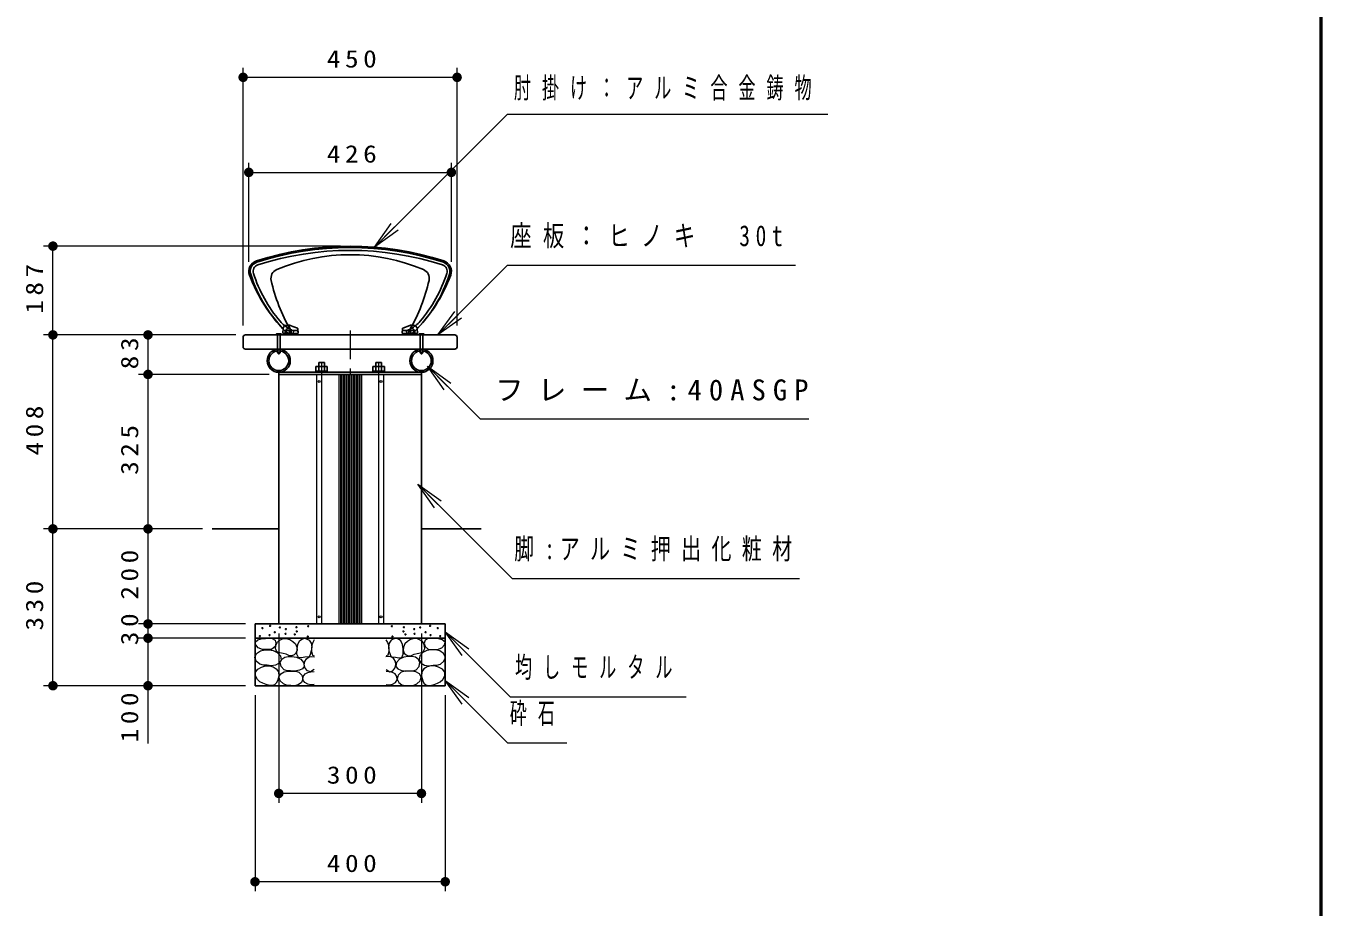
# Model space of a CAD drawing. Units: millimetres on the paper, scale 1:20. Extents: x -365 to 0, y 0 to 257.
# Drawn here: x -136.2 to 0, y 73.8 to 166.5 of the extents above; entities that cross this region are included whole.
import ezdxf

# ---------------------------------------------------------------- set-up
doc = ezdxf.new("R2010")
doc.units = ezdxf.units.MM
doc.linetypes.add('USER1', pattern=[4.5, 2.5, -2])
doc.linetypes.add('USER2', pattern=[6, 3, -1, 1, -1])
doc.layers.add('LY_1', color=7, linetype='Continuous', lineweight=25)
doc.layers.add('LY_3', color=7, linetype='Continuous', lineweight=13)
doc.styles.add('ＭＳ ゴシック', font='')
doc.styles.get('ＭＳ ゴシック').set_extended_font_data('MS Gothic')

# ---------------------------------------------------------------- blocks, each defined once
blk = doc.blocks.new('filled_dot')
at = {"color": 0, "linetype": 'Continuous', "lineweight": -2, "const_width": 1.25}
blk.add_lwpolyline([(-0.625, 0, 1), (0.625, 0, 1)], format="xyb", close=True, dxfattribs=at)

msp = doc.modelspace()

# ---------------------------------------------------------------- linework, layer by layer
at = {"layer": 'LY_1', "lineweight": 13}
for p, q in [((-113.353, 135.021), (-113.353, 162.116)), ((-90.853, 135.021), (-90.853, 162.116)), ((-113.353, 161.116), (-90.853, 161.116)), ((-112.753, 141.709), (-112.753, 152.116)), ((-91.453, 141.709), (-91.453, 152.116)), ((-112.753, 151.116), (-91.453, 151.116)), ((-99.541, 143.259), (-97.773, 145.734)), ((-99.541, 143.259), (-97.419, 145.38)), ((-97.066, 145.027), (-99.541, 143.259)), ((-103.103, 143.359), (-134.353, 143.359)), ((-133.353, 134.021), (-133.353, 143.359)), ((-92.867, 134.021), (-91.1, 136.496)), ((-92.867, 134.021), (-90.746, 136.143)), ((-90.392, 135.789), (-92.867, 134.021)), ((-114.103, 134.021), (-134.353, 134.021)), ((-124.353, 134.021), (-134.353, 134.021)), ((-133.353, 113.616), (-133.353, 134.021)), ((-123.353, 129.866), (-123.353, 134.021)), ((-110.603, 129.866), (-124.353, 129.866)), ((-123.353, 113.616), (-123.353, 129.866)), ((-105.653, 129.866), (-105.653, 103.616)), ((-105.103, 129.866), (-105.103, 103.616)), ((-103.29, 129.866), (-103.29, 103.616)), ((-103.115, 129.866), (-103.115, 103.616)), ((-103.015, 129.866), (-103.015, 103.616)), ((-102.84, 129.866), (-102.84, 103.616)), ((-102.74, 129.866), (-102.74, 103.616)), ((-102.565, 129.866), (-102.565, 103.616)), ((-102.465, 129.866), (-102.465, 103.616)), ((-102.29, 129.866), (-102.29, 103.616)), ((-102.19, 129.866), (-102.19, 103.616)), ((-102.015, 129.866), (-102.015, 103.616)), ((-101.915, 129.866), (-101.915, 103.616)), ((-101.74, 129.866), (-101.74, 103.616)), ((-101.64, 129.866), (-101.64, 103.616)), ((-101.465, 129.866), (-101.465, 103.616)), ((-101.365, 129.866), (-101.365, 103.616)), ((-101.19, 129.866), (-101.19, 103.616)), ((-101.09, 129.866), (-101.09, 103.616)), ((-100.915, 129.866), (-100.915, 103.616)), ((-99.103, 129.866), (-99.103, 103.616)), ((-98.603, 129.866), (-98.603, 103.616)), ((-92.202, 128.247), (-93.97, 130.722)), ((-93.97, 130.722), (-91.495, 128.954)), ((-93.97, 130.722), (-91.849, 128.601)), ((-93.221, 115.841), (-94.989, 118.315)), ((-94.989, 118.315), (-92.514, 116.548)), ((-94.989, 118.315), (-92.867, 116.194)), ((-117.611, 113.616), (-134.353, 113.616)), ((-117.611, 113.616), (-134.353, 113.616)), ((-133.353, 97.116), (-133.353, 113.616)), ((-123.353, 103.616), (-123.353, 113.616)), ((-113.103, 103.616), (-124.353, 103.616)), ((-123.353, 102.116), (-123.353, 103.616)), ((-109.603, 102.616), (-109.603, 84.784)), ((-94.603, 102.616), (-94.603, 84.784)), ((-90.335, 100.301), (-92.103, 102.775)), ((-92.103, 102.775), (-89.628, 101.008)), ((-92.103, 102.775), (-89.981, 100.654)), ((-113.103, 102.116), (-124.353, 102.116)), ((-123.353, 91.022), (-123.353, 102.116)), ((-112.103, 102.116), (-112.103, 97.116)), ((-112.103, 102.116), (-105.853, 102.116)), ((-92.103, 102.116), (-98.353, 102.116)), ((-92.103, 102.116), (-92.103, 97.116)), ((-113.103, 97.116), (-134.353, 97.116)), ((-112.103, 97.116), (-105.853, 97.116)), ((-92.103, 97.116), (-98.353, 97.116)), ((-90.335, 95.176), (-92.103, 97.651)), ((-92.103, 97.651), (-89.628, 95.883)), ((-92.103, 97.651), (-89.981, 95.529)), ((-112.103, 96.116), (-112.103, 75.493)), ((-92.103, 96.116), (-92.103, 75.493)), ((-94.603, 85.784), (-109.603, 85.784)), ((-92.103, 76.493), (-112.103, 76.493))]:
    msp.add_line(p, q, dxfattribs=at)
at = {"layer": 'LY_1'}
for p, q in [((-108.756, 135.046), (-108.537, 135.046)), ((-107.633, 134.713), (-108.388, 135.017)), ((-96.572, 134.712), (-95.817, 135.016)), ((-95.45, 135.045), (-95.668, 135.045)), ((-113.353, 133.771), (-113.353, 132.771)), ((-113.103, 134.021), (-91.103, 134.021)), ((-109.928, 134.071), (-109.853, 134.121)), ((-109.928, 134.071), (-109.278, 134.071)), ((-109.928, 134.071), (-109.928, 134.021)), ((-109.853, 134.121), (-109.353, 134.121)), ((-109.753, 134.021), (-109.753, 132.134)), ((-109.453, 134.021), (-109.453, 132.134)), ((-109.353, 134.121), (-109.278, 134.071)), ((-109.278, 134.071), (-109.278, 134.021)), ((-109.178, 134.224), (-109.155, 134.667)), ((-109.128, 134.171), (-107.628, 134.171)), ((-108.928, 134.171), (-108.921, 134.375)), ((-107.686, 134.471), (-108.821, 134.471)), ((-107.578, 134.224), (-107.602, 134.669)), ((-96.627, 134.223), (-96.604, 134.668)), ((-95.077, 134.17), (-96.577, 134.17)), ((-96.519, 134.47), (-95.384, 134.47)), ((-95.277, 134.17), (-95.284, 134.374)), ((-95.027, 134.223), (-95.05, 134.666)), ((-94.928, 134.071), (-94.853, 134.121)), ((-94.928, 134.071), (-94.278, 134.071)), ((-94.928, 134.071), (-94.928, 134.021)), ((-94.853, 134.121), (-94.353, 134.121)), ((-94.753, 134.021), (-94.753, 132.134)), ((-94.453, 134.021), (-94.453, 132.134)), ((-94.353, 134.121), (-94.278, 134.071)), ((-94.278, 134.071), (-94.278, 134.021)), ((-90.853, 133.771), (-90.853, 132.771)), ((-113.103, 132.521), (-91.103, 132.521)), ((-109.753, 132.134), (-109.64, 132.021)), ((-109.753, 132.134), (-109.453, 132.134)), ((-109.565, 132.021), (-109.453, 132.134)), ((-94.753, 132.134), (-94.64, 132.021)), ((-94.753, 132.134), (-94.453, 132.134)), ((-94.565, 132.021), (-94.453, 132.134)), ((-109.64, 132.021), (-109.565, 132.021)), ((-105.403, 131.116), (-104.803, 131.116)), ((-105.403, 131.116), (-105.403, 130.206)), ((-104.803, 131.116), (-104.803, 130.206)), ((-99.403, 131.116), (-98.803, 131.116)), ((-99.403, 131.116), (-99.403, 130.206)), ((-98.803, 131.116), (-98.803, 130.206)), ((-94.64, 132.021), (-94.565, 132.021)), ((-109.603, 130.091), (-109.603, 103.616)), ((-109.603, 130.091), (-94.603, 130.091)), ((-109.603, 129.866), (-94.603, 129.866)), ((-105.703, 130.706), (-104.503, 130.706)), ((-105.703, 130.706), (-105.703, 130.091)), ((-105.703, 130.206), (-104.503, 130.206)), ((-104.503, 130.706), (-104.503, 130.091)), ((-98.503, 130.706), (-99.703, 130.706)), ((-99.703, 130.706), (-99.703, 130.091)), ((-98.503, 130.206), (-99.703, 130.206)), ((-98.503, 130.706), (-98.503, 130.091)), ((-94.603, 130.091), (-94.603, 103.616)), ((-116.611, 113.616), (-109.603, 113.616)), ((-94.603, 113.616), (-88.32, 113.616)), ((-112.103, 103.616), (-112.103, 97.116)), ((-112.103, 103.616), (-92.103, 103.616)), ((-92.103, 103.616), (-92.103, 97.116)), ((-112.103, 102.116), (-92.103, 102.116)), ((-112.103, 97.116), (-92.103, 97.116))]:
    msp.add_line(p, q, dxfattribs=at)
at = {"layer": 'LY_1', "linetype": 'USER1', "lineweight": 13}
for p, q in [((-108.452, 134.171), (-108.478, 134.471)), ((-108.055, 134.171), (-108.028, 134.471)), ((-96.151, 134.17), (-96.177, 134.47)), ((-95.753, 134.17), (-95.727, 134.47))]:
    msp.add_line(p, q, dxfattribs=at)
at = {"layer": 'LY_1', "linetype": 'USER2', "lineweight": 13}
for p, q in [((-108.253, 133.959), (-108.253, 134.627)), ((-102.103, 134.471), (-102.103, 129.866)), ((-95.952, 133.957), (-95.952, 134.626)), ((-105.103, 131.06), (-105.103, 129.866)), ((-99.103, 131.06), (-99.103, 129.866))]:
    msp.add_line(p, q, dxfattribs=at)
at = {"layer": 'LY_1', "lineweight": 13}
for points in [[(-99.541, 143.259), (-85.55, 157.249), (-51.883, 157.249)], [(-92.867, 134.021), (-85.55, 141.339), (-55.271, 141.339)], [(-93.97, 130.722), (-88.432, 125.184), (-53.857, 125.184)], [(-94.989, 118.315), (-85.078, 108.405), (-54.842, 108.405)], [(-92.103, 102.775), (-85.278, 95.95), (-66.764, 95.95)], [(-105.868, 101.945), (-106.022, 101.67), (-106.128, 101.375), (-106.177, 101.059), (-106.177, 100.719), (-106.054, 100.335), (-105.892, 100.273)], [(-98.338, 101.945), (-98.183, 101.67), (-98.077, 101.375), (-98.028, 101.059), (-98.028, 100.719), (-98.152, 100.335), (-98.313, 100.273)], [(-105.88, 98.811), (-106.264, 98.575), (-106.581, 98.683), (-106.822, 98.972), (-106.919, 99.326), (-106.859, 99.678), (-106.705, 99.932), (-106.475, 100.112), (-106.17, 100.183), (-105.855, 100.149)], [(-98.325, 98.811), (-97.941, 98.575), (-97.625, 98.683), (-97.384, 98.972), (-97.287, 99.326), (-97.346, 99.678), (-97.5, 99.932), (-97.731, 100.112), (-98.035, 100.183), (-98.35, 100.149)], [(-105.88, 97.25), (-106.219, 97.21), (-106.562, 97.274), (-106.875, 97.458), (-107.057, 97.745), (-107.028, 98.08), (-106.834, 98.365), (-106.544, 98.513), (-106.215, 98.575), (-105.88, 98.612)], [(-98.325, 97.25), (-97.987, 97.21), (-97.644, 97.274), (-97.33, 97.458), (-97.148, 97.745), (-97.178, 98.08), (-97.371, 98.365), (-97.662, 98.513), (-97.991, 98.575), (-98.325, 98.612)], [(-92.103, 97.651), (-85.567, 91.115), (-79.318, 91.115)]]:
    msp.add_lwpolyline(points, dxfattribs=at)
for points in [[(-110.836, 99.269), (-111.224, 99.263), (-111.604, 99.381), (-111.974, 99.692), (-112.124, 100.099), (-111.933, 100.494), (-111.53, 100.781), (-111.086, 100.902), (-110.638, 100.905), (-110.181, 100.829), (-109.758, 100.62), (-109.433, 100.245), (-109.349, 99.814), (-109.562, 99.503), (-109.931, 99.294), (-110.389, 99.209)], [(-110.836, 100.942), (-111.305, 100.93), (-111.753, 101.115), (-112.014, 101.404), (-112.087, 101.71), (-111.793, 101.957), (-111.307, 102.069), (-110.999, 102.1), (-110.7, 102.106), (-110.304, 102.073), (-109.993, 101.908), (-109.9, 101.599), (-109.981, 101.251), (-110.353, 100.929)], [(-108.544, 100.285), (-108.831, 100.422), (-109.138, 100.52), (-109.496, 100.562), (-109.795, 100.669), (-109.951, 101.023), (-109.894, 101.462), (-109.752, 101.703), (-109.547, 101.883), (-109.203, 102.041), (-108.829, 102.082), (-108.457, 101.988), (-108.123, 101.784), (-107.86, 101.517), (-107.701, 101.189), (-107.685, 100.859), (-107.8, 100.545), (-107.984, 100.351), (-108.222, 100.248)], [(-106.413, 100.161), (-106.871, 100.112), (-107.23, 100.055), (-107.528, 100.087), (-107.694, 100.453), (-107.677, 101.004), (-107.611, 101.466), (-107.429, 101.834), (-107.179, 102.028), (-106.871, 102.106), (-106.425, 101.92), (-106.209, 101.576), (-106.14, 101.165), (-106.184, 100.777), (-106.301, 100.409)], [(-97.792, 100.161), (-97.334, 100.112), (-96.975, 100.055), (-96.677, 100.087), (-96.511, 100.453), (-96.529, 101.004), (-96.594, 101.466), (-96.777, 101.834), (-97.026, 102.028), (-97.334, 102.106), (-97.78, 101.92), (-97.997, 101.576), (-98.065, 101.165), (-98.021, 100.777), (-97.904, 100.409)], [(-95.662, 100.285), (-95.375, 100.422), (-95.067, 100.52), (-94.71, 100.562), (-94.41, 100.669), (-94.254, 101.023), (-94.311, 101.462), (-94.453, 101.703), (-94.658, 101.883), (-95.002, 102.041), (-95.377, 102.082), (-95.748, 101.988), (-96.083, 101.784), (-96.345, 101.517), (-96.504, 101.189), (-96.52, 100.859), (-96.405, 100.545), (-96.222, 100.351), (-95.984, 100.248)], [(-93.369, 99.269), (-92.981, 99.263), (-92.601, 99.381), (-92.231, 99.692), (-92.081, 100.099), (-92.273, 100.494), (-92.676, 100.781), (-93.119, 100.902), (-93.568, 100.905), (-94.024, 100.829), (-94.447, 100.62), (-94.772, 100.245), (-94.856, 99.814), (-94.644, 99.503), (-94.274, 99.294), (-93.816, 99.209)], [(-93.369, 100.942), (-92.901, 100.93), (-92.453, 101.115), (-92.192, 101.404), (-92.118, 101.71), (-92.412, 101.957), (-92.899, 102.069), (-93.206, 102.1), (-93.506, 102.106), (-93.901, 102.073), (-94.212, 101.908), (-94.306, 101.599), (-94.224, 101.251), (-93.853, 100.929)], [(-108.37, 98.674), (-108.72, 98.679), (-109.052, 98.798), (-109.366, 99.142), (-109.448, 99.579), (-109.277, 99.903), (-108.965, 100.124), (-108.6, 100.207), (-108.222, 100.198), (-107.738, 100.129), (-107.292, 99.913), (-106.986, 99.549), (-106.921, 99.145), (-107.114, 98.902), (-107.429, 98.736), (-107.905, 98.632)], [(-95.835, 98.674), (-95.485, 98.679), (-95.154, 98.798), (-94.839, 99.142), (-94.757, 99.579), (-94.929, 99.903), (-95.24, 100.124), (-95.606, 100.207), (-95.984, 100.198), (-96.468, 100.129), (-96.913, 99.913), (-97.219, 99.549), (-97.285, 99.145), (-97.092, 98.902), (-96.777, 98.736), (-96.3, 98.632)], [(-110.576, 97.151), (-110.936, 97.237), (-111.282, 97.374), (-111.581, 97.538), (-111.839, 97.77), (-112.047, 98.152), (-112.062, 98.551), (-111.814, 98.869), (-111.406, 99.083), (-110.988, 99.204), (-110.579, 99.225), (-110.192, 99.12), (-109.863, 98.889), (-109.646, 98.563), (-109.603, 98.114), (-109.733, 97.646), (-109.864, 97.387), (-110.055, 97.2), (-110.307, 97.131)], [(-108.333, 97.138), (-108.731, 97.153), (-109.114, 97.299), (-109.47, 97.637), (-109.585, 98.055), (-109.386, 98.376), (-109.027, 98.587), (-108.596, 98.652), (-108.16, 98.637), (-107.808, 98.631), (-107.478, 98.55), (-107.164, 98.243), (-107.057, 97.819), (-107.22, 97.454), (-107.553, 97.2), (-107.94, 97.103)], [(-95.872, 97.138), (-95.475, 97.153), (-95.092, 97.299), (-94.735, 97.637), (-94.621, 98.055), (-94.819, 98.376), (-95.178, 98.587), (-95.609, 98.652), (-96.046, 98.637), (-96.397, 98.631), (-96.727, 98.55), (-97.042, 98.243), (-97.148, 97.819), (-96.985, 97.454), (-96.653, 97.2), (-96.265, 97.103)], [(-93.63, 97.151), (-93.269, 97.237), (-92.923, 97.374), (-92.624, 97.538), (-92.366, 97.77), (-92.158, 98.152), (-92.143, 98.551), (-92.392, 98.869), (-92.8, 99.083), (-93.217, 99.204), (-93.627, 99.225), (-94.014, 99.12), (-94.342, 98.889), (-94.559, 98.563), (-94.602, 98.114), (-94.472, 97.646), (-94.341, 97.387), (-94.15, 97.2), (-93.899, 97.131)]]:
    msp.add_lwpolyline(points, close=True, dxfattribs=at)
at = {"layer": 'LY_1', "color": 4}
for centre in [(-108.603, 134.459), (-95.603, 134.459)]:
    msp.add_circle(centre, 0.25, dxfattribs=at)
at = {"layer": 'LY_1'}
for centre, radius in [((-109.603, 131.306), 1.215), ((-109.603, 131.306), 1.04), ((-94.603, 131.306), 1.215), ((-94.603, 131.306), 1.04), ((-111.589, 102.346), 0.05), ((-111.323, 103.172), 0.05), ((-110.568, 102.45), 0.05), ((-110.516, 103.406), 0.05), ((-110.032, 102.738), 0.05), ((-109.482, 103.249), 0.05), ((-108.88, 102.581), 0.05), ((-108.854, 103.079), 0.05), ((-107.925, 102.516), 0.05), ((-107.754, 103.262), 0.05), ((-107.715, 102.83), 0.05), ((-106.55, 102.28), 0.05), ((-106.498, 103.38), 0.05), ((-97.707, 103.38), 0.05), ((-97.655, 102.28), 0.05), ((-96.49, 102.83), 0.05), ((-96.451, 103.262), 0.05), ((-96.281, 102.516), 0.05), ((-95.351, 103.079), 0.05), ((-95.325, 102.581), 0.05), ((-94.723, 103.249), 0.05), ((-94.173, 102.738), 0.05), ((-93.689, 103.406), 0.05), ((-93.637, 102.45), 0.05), ((-92.882, 103.172), 0.05), ((-92.616, 102.346), 0.05)]:
    msp.add_circle(centre, radius, dxfattribs=at)
at = {"layer": 'LY_1', "lineweight": 13}
for centre in [(-105.353, 129.116), (-98.853, 129.116), (-105.353, 104.366), (-98.853, 104.366)]:
    msp.add_circle(centre, 0.113, dxfattribs=at)
at = {"layer": 'LY_1', "color": 4}
for centre, radius, start, end in [((-102.103, 111.376), 31.983, 72.05475, 107.94525), ((-102.103, 111.376), 31.833, 72.05475, 107.94525), ((-111.603, 140.709), 1.15, 107.94525, 200.35039), ((-111.603, 140.709), 1, 107.94525, 197.79469), ((-102.103, 111.376), 31.533, 72.05475, 107.94525), ((-102.103, 122.691), 19.768, 67.03158, 112.96842), ((-92.603, 140.709), 1, 342.20531, 72.05475), ((-92.603, 140.709), 1.15, 339.64961, 72.05475), ((-97.211, 146.047), 16.5, 200.35039, 224.94388), ((-98.273, 144.988), 15, 197.79469, 225.54466), ((-111.603, 140.709), 0.7, 107.94525, 197.79469), ((-98.273, 144.988), 14.7, 197.79469, 220.40139), ((-109.427, 139.971), 1, 112.96842, 192.69072), ((-105.933, 144.988), 15, 314.45534, 342.20531), ((-106.995, 146.047), 16.5, 315.05612, 339.64961), ((-105.933, 144.988), 14.7, 319.59861, 342.20531), ((-94.779, 139.971), 1, 347.30928, 67.03158), ((-92.603, 140.709), 0.7, 342.20531, 72.05475), ((-92.355, 143.816), 18.5, 192.69072, 209.93504), ((-111.852, 143.816), 18.5, 330.06496, 347.30928), ((-106.992, 137.566), 3.25, 220.40139, 242.59861), ((-97.214, 137.566), 3.25, 297.40139, 319.59861)]:
    msp.add_arc(centre, radius, start, end, dxfattribs=at)
at = {"layer": 'LY_1'}
for centre, radius, start, end in [((-108.756, 134.646), 0.4, 90, 177), ((-108.537, 134.646), 0.4, 68.02971, 90), ((-95.668, 134.645), 0.4, 89.98867, 111.95897), ((-95.45, 134.645), 0.4, 2.98867, 89.98867), ((-113.103, 133.771), 0.25, 90, 180), ((-109.128, 134.221), 0.05, 177, 270), ((-108.821, 134.371), 0.1, 90, 178), ((-107.686, 134.371), 0.1, 3, 90), ((-107.652, 134.667), 0.05, 3, 68.02971), ((-107.628, 134.221), 0.05, 270, 3), ((-96.577, 134.22), 0.05, 176.98867, 269.98867), ((-96.519, 134.37), 0.1, 89.98867, 176.98867), ((-96.554, 134.665), 0.05, 111.95897, 176.98867), ((-95.384, 134.37), 0.1, 1.98867, 89.98867), ((-95.077, 134.22), 0.05, 269.98867, 2.98867), ((-91.103, 133.771), 0.25, 0, 90), ((-113.103, 132.771), 0.25, 179.99999, 270), ((-91.103, 132.771), 0.25, 270, 0)]:
    msp.add_arc(centre, radius, start, end, dxfattribs=at)
at = {"layer": 'LY_3', "lineweight": 50}
msp.add_line((0, 0), (0, 257), dxfattribs=at)

# ---------------------------------------------------------------- block references
at = {"layer": 'LY_1', "lineweight": 13, "xscale": 0.4, "yscale": 0.4}
for p in [(-113.353, 161.116), (-112.753, 151.116), (-109.603, 85.784), (-112.103, 76.493)]:
    msp.add_blockref('filled_dot', p, dxfattribs=at)
for p, rotation in [((-90.853, 161.116), 180), ((-91.453, 151.116), 180), ((-133.353, 143.359), 270), ((-133.353, 134.021), 270), ((-133.353, 134.021), 90), ((-123.353, 134.021), 270), ((-123.353, 129.866), 270), ((-133.353, 113.616), 270), ((-133.353, 113.616), 90), ((-123.353, 113.616), 270), ((-123.353, 113.616), 90), ((-123.353, 103.616), 270), ((-123.353, 102.116), 270), ((-133.353, 97.116), 90), ((-123.353, 97.116), 90), ((-94.603, 85.784), 180), ((-92.103, 76.493), 180)]:
    msp.add_blockref('filled_dot', p, dxfattribs=dict(at, rotation=rotation))

# ---------------------------------------------------------------- texts
at = {"layer": 'LY_1', "style": 'ＭＳ ゴシック'}
for s, insert, char_height, attachment_point in [('\\T1.33;\\W1.15;450', (-101.687, 162.116), 1.833, 8), ('\\T1.64;\\W0.6;肘掛け：アルミ合金鋳物', (-84.883, 159.899), 2.199, 4), ('\\T1.33;\\W1.15;426', (-101.687, 152.116), 1.833, 8), ('\\T1.53;\\W0.75;座板：ヒノキ\u300030t', (-85.271, 144.339), 2.199, 4), ('\\T1.5;フレーム:40ASGP', (-86.857, 128.184), 2.199, 4), ('\\T1.52;\\W0.7;脚:アルミ押出化粧材', (-84.842, 111.405), 2.199, 4), ('\\T1.64;\\W0.6;均しモルタル', (-84.764, 98.95), 2.199, 4), ('\\T1.64;\\W0.6;砕石', (-85.318, 94.115), 2.199, 4), ('\\T1.33;\\W1.15;300', (-101.686, 86.784), 1.833, 8), ('\\T1.33;\\W1.15;400', (-101.686, 77.493), 1.833, 8)]:
    msp.add_mtext(s, dxfattribs=dict(at, insert=insert, char_height=char_height, attachment_point=attachment_point))
at = {"layer": 'LY_1', "char_height": 1.833, "attachment_point": 8, "rotation": 90, "style": 'ＭＳ ゴシック'}
for s, insert in [('\\T1.33;\\W1.15;187', (-134.353, 139.107)), ('\\T1.34;\\W1.15;83', (-124.353, 132.323)), ('\\T1.33;\\W1.15;408', (-134.353, 124.197)), ('\\T1.33;\\W1.15;325', (-124.353, 122.158)), ('\\T1.33;\\W1.15;200', (-124.353, 109.033)), ('\\T1.33;\\W1.15;330', (-134.353, 105.782)), ('\\T1.34;\\W1.15;30', (-124.353, 103.294)), ('\\T1.33;\\W1.15;100', (-124.353, 94.022))]:
    msp.add_mtext(s, dxfattribs=dict(at, insert=insert))

doc.saveas('drawing.dxf')
